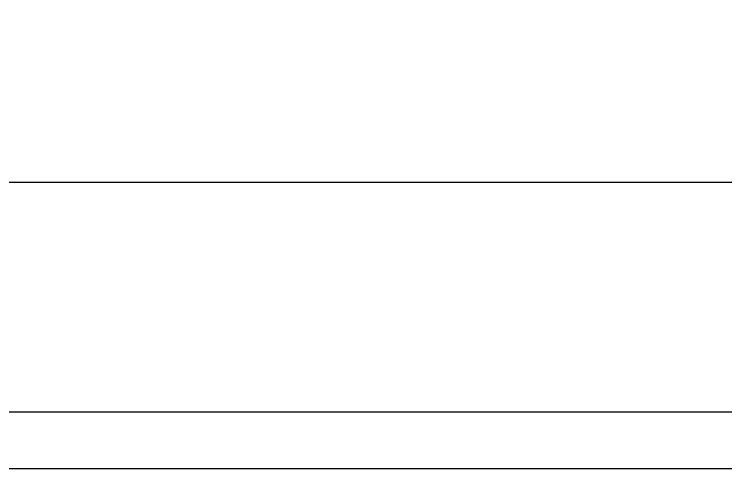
# Model space of a CAD drawing. Header units: centimetres. Extents: x 26569 to 160723, y -3143 to 14565.
# Drawn here: x 115408 to 116908, y 172 to 1129 of the extents above; entities that cross this region are included whole.
import ezdxf

# ---------------------------------------------------------------- set-up
doc = ezdxf.new("R2010")
doc.units = ezdxf.units.CM
doc.header["$LTSCALE"] = 100
doc.layers.add('A-ANNO-DIMS', color=187, linetype='Continuous')
doc.layers.add('A-ANNO-TTBL', color=157, linetype='Continuous')
doc.styles.add('Fields_100', font='act_simplex.shx', dxfattribs={"width": 0.8, "height": 20})
doc.dimstyles.new('FIELDS_100', dxfattribs={"dimscale": 0, "dimtxt": 20, "dimasz": 5, "dimexe": 5, "dimexo": 5, "dimgap": 5, "dimtad": 0, "dimdec": 0, "dimzin": 0, "dimdsep": 46, "dimtxsty": 'Fields_100', "dimblk": 'DOT', "dimcen": 0.09, "dimclrt": 50, "dimadec": 0, "dimazin": 0, "dimtfac": 1, "dimtdec": 0, "dimtix": 1, "dimtofl": 0, "dimtmove": 1, "dimatfit": 3, "dimfxl": 5, "dimfxlon": 1, "dimtolj": 1, "dimtzin": 0, "dimarcsym": 0})

# ---------------------------------------------------------------- blocks, each defined once
blk = doc.blocks.new('_Dot')
at = {"color": 0, "linetype": 'ByBlock', "lineweight": -2}
blk.add_line((-0.5, 0), (-1, 0), dxfattribs=at)
at = {"color": 0, "linetype": 'ByBlock', "const_width": 0.5}
blk.add_lwpolyline([(-0.25, 0, 1), (0.25, 0, 1)], format="xyb", close=True, dxfattribs=at)
blk = doc.blocks.new('*D851')
at = {"layer": 'A-ANNO-DIMS', "color": 0, "lineweight": -2, "transparency": 16777216}
for p, q in [((113812.8, 780.9), (113812.8, 770.9)), ((124660.3, 780.9), (124660.3, 770.9)), ((113817.8, 775.9), (119197.2, 775.9)), ((124655.3, 775.9), (119275.8, 775.9))]:
    blk.add_line(p, q, dxfattribs=at)
at = {"layer": 'DEFPOINTS', "color": 0, "transparency": 16777216}
for p in [(124660.3, 1508.6), (113812.8, 853.6, 0), (124660.3, 775.9)]:
    blk.add_point(p, dxfattribs=at)
at = {"layer": 'A-ANNO-DIMS', "color": 0, "lineweight": -2, "transparency": 16777216, "xscale": 5, "yscale": 5, "zscale": 5, "rotation": 180}
blk.add_blockref('_Dot', (113812.8, 775.9), dxfattribs=at)
at = {"layer": 'A-ANNO-DIMS', "color": 0, "lineweight": -2, "transparency": 16777216, "xscale": 5, "yscale": 5, "zscale": 5}
blk.add_blockref('_Dot', (124660.3, 775.9), dxfattribs=at)
at = {"layer": 'A-ANNO-DIMS', "color": 50, "transparency": 16777216, "insert": (119236.5, 775.9), "char_height": 20, "attachment_point": 5, "style": 'Fields_100'}
blk.add_mtext('\\A1;10848', dxfattribs=at)

msp = doc.modelspace()

# ---------------------------------------------------------------- linework, layer by layer
at = {"layer": 'A-ANNO-TTBL'}
for p, q in [((76081.02, 292.09), (153081.03, 292.14)), ((127081.02, 172.14), (76081.02, 172.11))]:
    msp.add_line(p, q, dxfattribs=at)

# ---------------------------------------------------------------- dimensions: what is measured, and where the dimension line sits
at = {"layer": 'A-ANNO-DIMS'}
dim = msp.add_linear_dim(base=(124660.2640845, 775.93265089), p1=(113812.7640845, 853.61785125, 0), p2=(124660.2640845, 1508.61785125), dimstyle='FIELDS_100', override={"dimscale": 1}, dxfattribs=at)
dim.commit()
dim.dimension.update_dxf_attribs({"geometry": '*D851', "text_midpoint": (119236.5140845, 775.93265089)})

doc.saveas('drawing.dxf')
